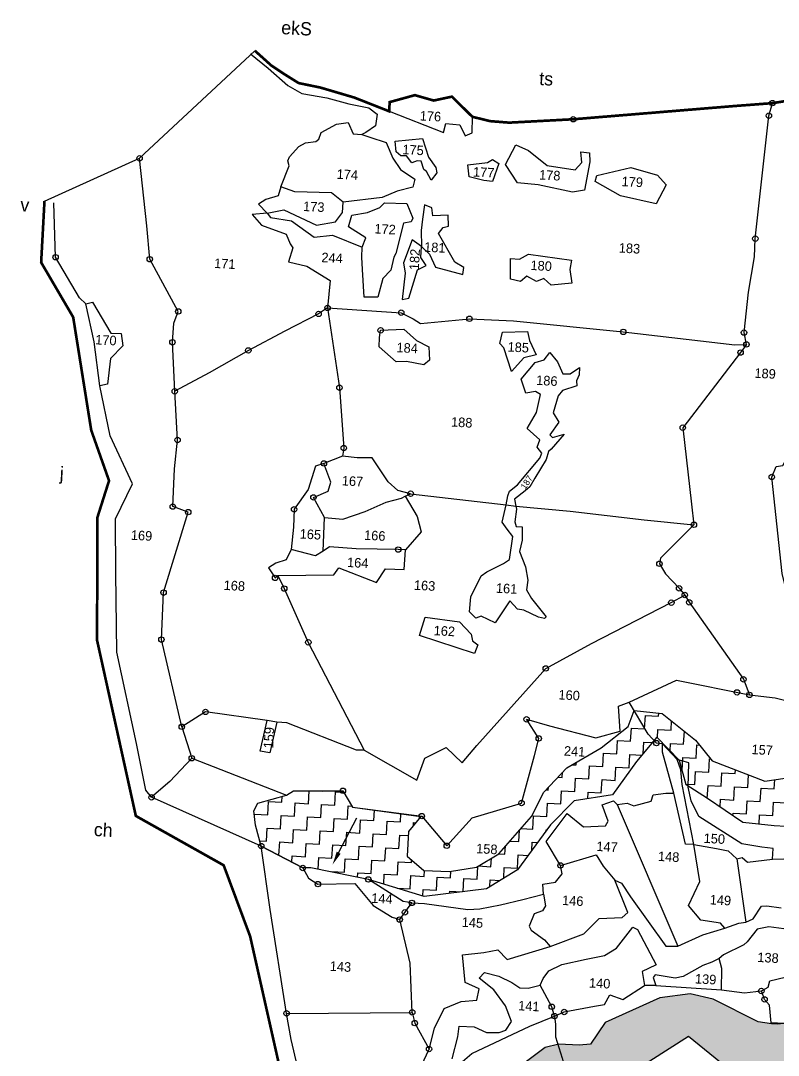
# Model space of a CAD drawing. Header units: metres. Extents: x 330624 to 335756, y 1792933 to 1798309.
# Drawn here: x 330663 to 332109, y 1796330 to 1798305 of the extents above; entities that cross this region are included whole.
import ezdxf
from ezdxf.enums import TextEntityAlignment as Align

# ---------------------------------------------------------------- set-up
doc = ezdxf.new("R2010")
doc.units = ezdxf.units.M
doc.header["$MEASUREMENT"] = 0
doc.linetypes.add('DASHDOT', pattern=[1, 0.5, -0.25, 0, -0.25])
for name, color, linetype in [('OFF', 1, 'Continuous'), ('POLY_HATCH', 12, 'Continuous'), ('POLY_PARCEL', 6, 'Continuous'), ('POLY_WATER', 4, 'Continuous'), ('SYM_ARROW', 1, 'Continuous'), ('SYM_STONE', 1, 'Continuous'), ('TEXT_MAPOUT', 7, 'Continuous'), ('TEXT_PARCEL', 7, 'Continuous'), ('V_BOUND_LINE', 7, 'Continuous'), ('V_BOUND_STREAM_LINE', 7, 'DASHDOT')]:
    doc.layers.add(name, color=color, linetype=linetype)
doc.styles.add('TEXT_MAP', font='', dxfattribs={"height": 0.2})
doc.styles.get('TEXT_MAP').set_extended_font_data('Kruti Dev 050')
pattern_1 = [(357.36192, (330378.485, 1792955.954), (26.36043, 24.03827), [25.22609, -25.22609]), (87.36192, (330403.685, 1792954.793), (-24.03827, 26.36043), [25.22609, -25.22609])]

# ---------------------------------------------------------------- blocks, each defined once
blk = doc.blocks.new('STONE')
blk.add_circle((0, 0), 0.0851)
blk = doc.blocks.new('EE')
at = {"layer": 'POLY_HATCH'}
h = blk.add_hatch(dxfattribs=at)
h.set_pattern_fill('ZIGZAG', color=256, scale=201.808694, angle=-2.6381, style=0)
h.set_pattern_definition(pattern_1)
h.paths.add_polyline_path([(331356.6, 1796676.4), (331328.2, 1796681.5), (331247.2, 1796697.9), (331231.7, 1796697.2), (331152.5, 1796738.3), (331141.3, 1796777.7), (331137.8, 1796805.2), (331145.1, 1796820), (331199.4, 1796835.5), (331213.1, 1796843.5), (331306.9, 1796844.6), (331325.5, 1796813.8), (331455.3, 1796796.9), (331431.9, 1796768), (331429.8, 1796721), (331461.6, 1796694), (331510.7, 1796692.7), (331562.1, 1796701.6), (331604, 1796727.1), (331665.9, 1796798.8), (331688.8, 1796844.9), (331732, 1796891.5), (331797.1, 1796930), (331848.1, 1796971.1), (331859.1, 1797001.5), (331912.6, 1796996.5), (331976.4, 1796946.3), (332008.6, 1796907.1), (332108.6, 1796869.4), (332202.8, 1796883.9), (332220.6, 1796920.9), (332212.5, 1796991.1), (332204.4, 1797020.7), (332191.9, 1797096.4), (332207.1, 1797158), (332225.8, 1797141.4), (332265.4, 1797111), (332364.7, 1797011), (332421.6, 1796972.5), (332457.8, 1796958.6), (332527.9, 1796962.9), (332676.9, 1797063.7), (332754.5, 1797147.9), (332806.9, 1797197.4), (332907.9, 1797312.3), (332969, 1797366.1), (332996.7, 1797430.8), (333050.8, 1797477.2), (333074.1, 1797546.1), (333107.5, 1797620.9), (333128.5, 1797567.6), (333108.1, 1797430.1), (333099, 1797370.2), (333031.8, 1797346.3), (332976.9, 1797267.5), (332961, 1797250.1), (332913.8, 1797207.1), (332792.7, 1797081.9), (332728.1, 1797054.8), (332667, 1796973.2), (332652.5, 1796919.7), (332591.6, 1796907.4), (332587.7, 1796889.5), (332559, 1796854.7), (332552.6, 1796846), (332537.1, 1796837.6), (332521.5, 1796826.3), (332470.7, 1796837.7), (332450.9, 1796865.7), (332446.1, 1796893), (332399.5, 1796928.3), (332329.6, 1796982.8), (332321.3, 1796931.9), (332309.5, 1796872.2), (332264.4, 1796811), (332242.1, 1796784.9), (332193.7, 1796781.1), (332127.4, 1796784.2), (332067.4, 1796790), (332000.1, 1796835.3), (331959.1, 1796861.2), (331946.1, 1796907), (331902.9, 1796951.2), (331864.6, 1796904.8), (331819.4, 1796840.6), (331746.4, 1796828.9), (331702.1, 1796782.7), (331639.9, 1796697), (331581, 1796660.6), (331462.6, 1796645)])
h = blk.add_hatch(dxfattribs=at)
h.set_pattern_fill('ZIGZAG', color=256, scale=201.808694, angle=-2.6381, style=0)
h.set_pattern_definition(pattern_1)
edge = h.paths.add_edge_path()
edge.add_line((332491.5, 1795205.7), (332477.3, 1795177.5))
edge.add_line((332477.3, 1795177.5), (332428.8, 1795141))
edge.add_line((332428.8, 1795141), (332380.6, 1795109.4))
edge.add_line((332380.6, 1795109.4), (332347.8, 1795068.2))
edge.add_line((332347.8, 1795068.2), (332344.9, 1794984.8))
edge.add_line((332344.9, 1794984.8), (332374.7, 1794938.2))
edge.add_line((332374.7, 1794938.2), (332417.1, 1794909.4))
edge.add_line((332417.1, 1794909.4), (332469.6, 1794890.7))
edge.add_line((332469.6, 1794890.7), (332430.5, 1794861.7))
edge.add_line((332430.5, 1794861.7), (332413.3, 1794821.6))
edge.add_line((332413.3, 1794821.6), (332407.8, 1794786.6))
edge.add_line((332407.8, 1794786.6), (332370.2, 1794767.4))
edge.add_line((332370.2, 1794767.4), (332354.3, 1794757.2))
edge.add_line((332354.3, 1794757.2), (332226.8, 1794841.2))
edge.add_line((332226.8, 1794841.2), (332152.6, 1794844))
edge.add_line((332152.6, 1794844), (332112.6, 1794754.9))
edge.add_line((332112.6, 1794754.9), (332126.7, 1794713.9))
edge.add_line((332126.7, 1794713.9), (332097.2, 1794705))
edge.add_line((332097.2, 1794705), (332072.1, 1794730.5))
edge.add_line((332072.1, 1794730.5), (332022.4, 1794806.4))
edge.add_line((332022.4, 1794806.4), (331948, 1794723.4))
edge.add_line((331948, 1794723.4), (331875.9, 1794848.4))
edge.add_line((331875.9, 1794848.4), (331953.9, 1794857))
edge.add_line((331953.9, 1794857), (332000.5, 1794854.2))
edge.add_line((332000.5, 1794854.2), (332021.8, 1794949.7))
edge.add_line((332021.8, 1794949.7), (332031.5, 1795008.1))
edge.add_line((332031.5, 1795008.1), (332051.2, 1795073.4))
edge.add_line((332051.2, 1795073.4), (331999, 1795136))
edge.add_line((331999, 1795136), (331981.1, 1795207))
edge.add_line((331981.1, 1795207), (331945.7, 1795287.3))
edge.add_line((331945.7, 1795287.3), (331885.5, 1795316.8))
edge.add_line((331885.5, 1795316.8), (331783.1, 1795279.2))
edge.add_line((331783.1, 1795279.2), (331762.4, 1795357.7))
edge.add_line((331762.4, 1795357.7), (331813.5, 1795368.7))
edge.add_line((331813.5, 1795368.7), (331891.8, 1795383.7))
edge.add_line((331891.8, 1795383.7), (331905.1, 1795394.6))
edge.add_line((331905.1, 1795394.6), (332005.1, 1795409.8))
edge.add_line((332005.1, 1795409.8), (332041.1, 1795450.1))
edge.add_line((332041.1, 1795450.1), (332043.4, 1795500.6))
edge.add_line((332043.4, 1795500.6), (332035.5, 1795524))
edge.add_line((332035.5, 1795524), (332044.8, 1795544))
edge.add_line((332044.8, 1795544), (331957.4, 1795584.9))
edge.add_line((331957.4, 1795584.9), (331949.6, 1795610.9))
edge.add_line((331949.6, 1795610.9), (332001.9, 1795632.2))
edge.add_line((332001.9, 1795632.2), (332004.4, 1795658.9))
edge.add_line((332004.4, 1795658.9), (331982.4, 1795711.2))
edge.add_line((331982.4, 1795711.2), (331871.1, 1795752.2))
edge.add_line((331871.1, 1795752.2), (331867.9, 1795796.1))
edge.add_line((331867.9, 1795796.1), (331860.2, 1795853.1))
edge.add_line((331860.2, 1795853.1), (331816.9, 1795942.2))
edge.add_line((331816.9, 1795942.2), (331642.2, 1795858.3))
edge.add_line((331642.2, 1795858.3), (331631.6, 1795935.6))
edge.add_line((331631.6, 1795935.6), (331599.4, 1796056.1))
edge.add_line((331599.4, 1796056.1), (331611.1, 1796059.4))
edge.add_line((331611.1, 1796059.4), (331732.2, 1796059.6))
edge.add_line((331732.2, 1796059.6), (331751.6, 1796200.6))
edge.add_line((331751.6, 1796200.6), (331709.3, 1796228.2))
edge.add_line((331709.3, 1796228.2), (331626.7, 1796216.6))
edge.add_line((331626.7, 1796216.6), (331613.4, 1796239.2))
edge.add_line((331613.4, 1796239.2), (331695.1, 1796259.2))
edge.add_line((331695.1, 1796259.2), (331746.2, 1796270.3))
edge.add_line((331746.2, 1796270.3), (331824.6, 1796296.5))
edge.add_line((331824.6, 1796296.5), (331894.4, 1796335.5))
edge.add_line((331894.4, 1796335.5), (331967.7, 1796383.3))
edge.add_line((331967.7, 1796383.3), (332049.3, 1796318.1))
edge.add_line((332049.3, 1796318.1), (332111.1, 1796323.6))
edge.add_line((332111.1, 1796323.6), (332151.6, 1796332))
edge.add_line((332151.6, 1796332), (332235.6, 1796332.6))
edge.add_line((332235.6, 1796332.6), (332293.1, 1796369.6))
edge.add_line((332293.1, 1796369.6), (332395.6, 1796381.6))
edge.add_line((332395.6, 1796381.6), (332538, 1796391.8))
edge.add_line((332538, 1796391.8), (332633.8, 1796397))
edge.add_line((332633.8, 1796397), (332669.9, 1796403))
edge.add_line((332669.9, 1796403), (332690, 1796413.7))
edge.add_line((332690, 1796413.7), (332746.8, 1796463.6))
edge.add_line((332746.8, 1796463.6), (332761.8, 1796482.8))
edge.add_line((332761.8, 1796482.8), (332790.5, 1796507.7))
edge.add_line((332790.5, 1796507.7), (332940.8, 1796623.3))
edge.add_line((332940.8, 1796623.3), (332974.1, 1796688.1))
edge.add_line((332974.1, 1796688.1), (333044.8, 1796748.8))
edge.add_line((333044.8, 1796748.8), (333075, 1796801.6))
edge.add_line((333075, 1796801.6), (333147.9, 1796799.5))
edge.add_line((333147.9, 1796799.5), (333161.8, 1796809.1))
edge.add_line((333161.8, 1796809.1), (333176.8, 1796814.2))
edge.add_line((333176.8, 1796814.2), (333238.5, 1796860))
edge.add_line((333238.5, 1796860), (333274.9, 1796977.8))
edge.add_line((333274.9, 1796977.8), (333296.2, 1797035.7))
edge.add_line((333296.2, 1797035.7), (333330.3, 1796983.6))
edge.add_line((333330.3, 1796983.6), (333368.3, 1796945.3))
edge.add_line((333368.3, 1796945.3), (333424.2, 1796935.7))
edge.add_line((333424.2, 1796935.7), (333477.8, 1796923.7))
edge.add_line((333477.8, 1796923.7), (333479.3, 1797010.7))
edge.add_line((333479.3, 1797010.7), (333484.4, 1797093.7))
edge.add_line((333484.4, 1797093.7), (333528.6, 1797051.3))
edge.add_line((333528.6, 1797051.3), (333565.6, 1797006.7))
edge.add_line((333565.6, 1797006.7), (333586.6, 1796919.3))
edge.add_line((333586.6, 1796919.3), (333645.4, 1796915.3))
edge.add_line((333645.4, 1796915.3), (333661.8, 1796911.4))
edge.add_line((333661.8, 1796911.4), (333659.4, 1796997.3))
edge.add_line((333659.4, 1796997.3), (333657.9, 1797089.5))
edge.add_line((333657.9, 1797089.5), (333637.5, 1797146.7))
edge.add_line((333637.5, 1797146.7), (333706.8, 1797275.4))
edge.add_line((333706.8, 1797275.4), (333764.9, 1797306.3))
edge.add_line((333764.9, 1797306.3), (333875.7, 1797178.9))
edge.add_line((333875.7, 1797178.9), (333926.6, 1797164.1))
edge.add_line((333926.6, 1797164.1), (333985.2, 1797155.7))
edge.add_line((333985.2, 1797155.7), (333977.3, 1797109.9))
edge.add_line((333977.3, 1797109.9), (334054.7, 1797107.6))
edge.add_line((334054.7, 1797107.6), (334108.9, 1797059))
edge.add_line((334108.9, 1797059), (334183.6, 1797073.5))
edge.add_line((334183.6, 1797073.5), (334188.9, 1797090.6))
edge.add_line((334188.9, 1797090.6), (334198.1, 1797124.1))
edge.add_line((334198.1, 1797124.1), (334175.5, 1797175))
edge.add_line((334175.5, 1797175), (334242.5, 1797180.7))
edge.add_line((334242.5, 1797180.7), (334321.8, 1797163.9))
edge.add_line((334321.8, 1797163.9), (334466.1, 1797150.2))
edge.add_line((334466.1, 1797150.2), (334465.9, 1797058))
edge.add_line((334465.9, 1797058), (334487.8, 1797048.9))
edge.add_line((334487.8, 1797048.9), (334525.5, 1796988.4))
edge.add_line((334525.5, 1796988.4), (334528.9, 1797075.9))
edge.add_line((334528.9, 1797075.9), (334575.3, 1797108.3))
edge.add_line((334575.3, 1797108.3), (334584, 1797181.9))
edge.add_line((334584, 1797181.9), (334683.7, 1797217.6))
edge.add_line((334683.7, 1797217.6), (334700.2, 1797214.9))
edge.add_line((334700.2, 1797214.9), (334756.8, 1797191.2))
edge.add_line((334756.8, 1797191.2), (334804, 1797170.5))
edge.add_line((334804, 1797170.5), (334817, 1797146.8))
edge.add_line((334817, 1797146.8), (334969.8, 1797102.6))
edge.add_line((334969.8, 1797102.6), (334979.2, 1797112.4))
edge.add_line((334979.2, 1797112.4), (335068.2, 1797125))
edge.add_line((335068.2, 1797125), (335181.6, 1797143.5))
edge.add_line((335181.6, 1797143.5), (335308.2, 1797138.3))
edge.add_line((335308.2, 1797138.3), (335343.7, 1797184))
edge.add_line((335343.7, 1797184), (335376.9, 1797209.4))
edge.add_line((335376.9, 1797209.4), (335593.2, 1797171.6))
edge.add_line((335593.2, 1797171.6), (335565.9, 1797199.6))
edge.add_line((335565.9, 1797199.6), (335510.9, 1797223.8))
edge.add_line((335510.9, 1797223.8), (335465, 1797236.7))
edge.add_line((335465, 1797236.7), (335424.9, 1797243.2))
edge.add_line((335424.9, 1797243.2), (335358.4, 1797236.7))
edge.add_line((335358.4, 1797236.7), (335315.4, 1797220.9))
edge.add_line((335315.4, 1797220.9), (335274.1, 1797185.1))
edge.add_line((335274.1, 1797185.1), (335241.2, 1797189.5))
edge.add_line((335241.2, 1797189.5), (335200.2, 1797208.4))
edge.add_line((335200.2, 1797208.4), (335198, 1797183.4))
edge.add_line((335198, 1797183.4), (335159.8, 1797206.6))
edge.add_line((335159.8, 1797206.6), (335096.7, 1797194.3))
edge.add_line((335096.7, 1797194.3), (335062.9, 1797176.3))
edge.add_line((335062.9, 1797176.3), (335061, 1797212.9))
edge.add_line((335061, 1797212.9), (335010.7, 1797225))
edge.add_line((335010.7, 1797225), (334946.8, 1797234.2))
edge.add_line((334946.8, 1797234.2), (334859.5, 1797217.7))
edge.add_line((334859.5, 1797217.7), (334805, 1797237.2))
edge.add_line((334805, 1797237.2), (334777.6, 1797262.5))
edge.add_line((334777.6, 1797262.5), (334785.8, 1797285.3))
edge.add_line((334785.8, 1797285.3), (334788.3, 1797319.1))
edge.add_line((334788.3, 1797319.1), (334778.9, 1797329.3))
edge.add_line((334778.9, 1797329.3), (334737.5, 1797340.2))
edge.add_line((334737.5, 1797340.2), (334660.9, 1797345.5))
edge.add_line((334660.9, 1797345.5), (334614.3, 1797320.9))
edge.add_line((334614.3, 1797320.9), (334574.7, 1797296.3))
edge.add_line((334574.7, 1797296.3), (334535.9, 1797269.7))
edge.add_line((334535.9, 1797269.7), (334514.1, 1797235.3))
edge.add_line((334514.1, 1797235.3), (334482, 1797220.6))
edge.add_line((334482, 1797220.6), (334451.8, 1797227))
edge.add_line((334451.8, 1797227), (334413.8, 1797237.9))
edge.add_line((334413.8, 1797237.9), (334377.5, 1797242.6))
edge.add_line((334377.5, 1797242.6), (334361.9, 1797266.7))
edge.add_line((334361.9, 1797266.7), (334348.1, 1797274.5))
edge.add_line((334348.1, 1797274.5), (334336.1, 1797300.3))
edge.add_line((334336.1, 1797300.3), (334308.1, 1797308.7))
edge.add_line((334308.1, 1797308.7), (334289, 1797308.3))
edge.add_line((334289, 1797308.3), (334250.6, 1797307.4))
edge.add_line((334250.6, 1797307.4), (334216.8, 1797330.3))
edge.add_line((334216.8, 1797330.3), (334183.3, 1797339))
edge.add_line((334183.3, 1797339), (334156.4, 1797355.4))
edge.add_line((334156.4, 1797355.4), (334108, 1797352.3))
edge.add_line((334108, 1797352.3), (334099.1, 1797332.2))
edge.add_line((334099.1, 1797332.2), (334073.7, 1797333.3))
edge.add_line((334073.7, 1797333.3), (334057.8, 1797336.7))
edge.add_line((334057.8, 1797336.7), (334043.4, 1797333.8))
edge.add_line((334043.4, 1797333.8), (334030, 1797314.8))
edge.add_line((334030, 1797314.8), (334017.5, 1797314.5))
edge.add_line((334017.5, 1797314.5), (334007.9, 1797320.3))
edge.add_line((334007.9, 1797320.3), (333989.1, 1797319.4))
edge.add_line((333989.1, 1797319.4), (333971.4, 1797302.3))
edge.add_line((333971.4, 1797302.3), (333951.3, 1797290.1))
edge.add_line((333951.3, 1797290.1), (333946.3, 1797278.9))
edge.add_line((333946.3, 1797278.9), (333936.3, 1797251))
edge.add_line((333936.3, 1797251), (333920.8, 1797249.2))
edge.add_line((333920.8, 1797249.2), (333889.4, 1797250.6))
edge.add_line((333889.4, 1797250.6), (333864.1, 1797249.3))
edge.add_line((333864.1, 1797249.3), (333857.2, 1797270.7))
edge.add_line((333857.2, 1797270.7), (333852.5, 1797294.1))
edge.add_line((333852.5, 1797294.1), (333844, 1797303.8))
edge.add_line((333844, 1797303.8), (333844.8, 1797320.9))
edge.add_line((333844.8, 1797320.9), (333826.9, 1797327.8))
edge.add_line((333826.9, 1797327.8), (333798.6, 1797362.2))
edge.add_line((333798.6, 1797362.2), (333784.3, 1797362.9))
edge.add_line((333784.3, 1797362.9), (333747.7, 1797359.9))
edge.add_line((333747.7, 1797359.9), (333726.4, 1797356.2))
edge.add_line((333726.4, 1797356.2), (333703.6, 1797344))
edge.add_line((333703.6, 1797344), (333691.8, 1797351))
edge.add_line((333691.8, 1797351), (333689.2, 1797359.5))
edge.add_line((333689.2, 1797359.5), (333647.8, 1797347.4))
edge.add_line((333647.8, 1797347.4), (333632.4, 1797326.6))
edge.add_line((333632.4, 1797326.6), (333608.9, 1797306.5))
edge.add_line((333608.9, 1797306.5), (333591.1, 1797269.1))
edge.add_line((333591.1, 1797269.1), (333575, 1797215))
edge.add_line((333575, 1797215), (333584.4, 1797073.5))
edge.add_line((333584.4, 1797073.5), (333554, 1797143.2))
edge.add_line((333554, 1797143.2), (333546.5, 1797175.3))
edge.add_line((333546.5, 1797175.3), (333489.9, 1797207.8))
edge.add_line((333489.9, 1797207.8), (333452, 1797200.2))
edge.add_line((333452, 1797200.2), (333427.2, 1797157.1))
edge.add_line((333427.2, 1797157.1), (333408.2, 1797124.5))
edge.add_line((333408.2, 1797124.5), (333398.8, 1797095.4))
edge.add_line((333398.8, 1797095.4), (333363.3, 1797081))
edge.add_line((333363.3, 1797081), (333325.6, 1797080))
edge.add_line((333325.6, 1797080), (333287.2, 1797089.8))
edge.add_line((333287.2, 1797089.8), (333244.4, 1797094.5))
edge.add_line((333244.4, 1797094.5), (333207, 1797097.5))
edge.add_line((333207, 1797097.5), (333177.1, 1797089.5))
edge.add_line((333177.1, 1797089.5), (333161.3, 1797067.5))
edge.add_line((333161.3, 1797067.5), (333157.6, 1797016.7))
edge.add_line((333157.6, 1797016.7), (333180.1, 1796951.3))
edge.add_line((333180.1, 1796951.3), (333121.3, 1796936.1))
edge.add_line((333121.3, 1796936.1), (333067.2, 1796898.4))
edge.add_line((333067.2, 1796898.4), (333028.6, 1796874.7))
edge.add_line((333028.6, 1796874.7), (333007, 1796843.5))
edge.add_line((333007, 1796843.5), (332965.7, 1796791.8))
edge.add_line((332965.7, 1796791.8), (332934, 1796804))
edge.add_line((332934, 1796804), (332892, 1796823.4))
edge.add_line((332892, 1796823.4), (332826.6, 1796783.1))
edge.add_line((332826.6, 1796783.1), (332741.3, 1796737.4))
edge.add_line((332741.3, 1796737.4), (332734.1, 1796697.5))
edge.add_line((332734.1, 1796697.5), (332729.6, 1796658.9))
edge.add_line((332729.6, 1796658.9), (332707.6, 1796646.5))
edge.add_line((332707.6, 1796646.5), (332672.8, 1796621.3))
edge.add_line((332672.8, 1796621.3), (332667, 1796582.7))
edge.add_line((332667, 1796582.7), (332659.6, 1796541.9))
edge.add_line((332659.6, 1796541.9), (332626.1, 1796514))
edge.add_line((332626.1, 1796514), (332597.4, 1796473.7))
edge.add_line((332597.4, 1796473.7), (332546.5, 1796474.8))
edge.add_line((332546.5, 1796474.8), (332504.1, 1796487.4))
edge.add_line((332504.1, 1796487.4), (332440.6, 1796478.3))
edge.add_line((332440.6, 1796478.3), (332369.7, 1796482.9))
edge.add_line((332369.7, 1796482.9), (332301.8, 1796442.7))
edge.add_line((332301.8, 1796442.7), (332271.1, 1796446.6))
edge.add_line((332271.1, 1796446.6), (332251.9, 1796440.5))
edge.add_line((332251.9, 1796440.5), (332184.6, 1796417.8))
edge.add_line((332184.6, 1796417.8), (332168.3, 1796410.6))
edge.add_line((332168.3, 1796410.6), (332148.5, 1796408.7))
edge.add_line((332148.5, 1796408.7), (332135.8, 1796407.6))
edge.add_line((332135.8, 1796407.6), (332125.1, 1796408.1))
edge.add_line((332125.1, 1796408.1), (332099.4, 1796411.3))
edge.add_line((332099.4, 1796411.3), (332014.1, 1796454))
edge.add_line((332014.1, 1796454), (331970.3, 1796464))
edge.add_line((331970.3, 1796464), (331912.6, 1796455.7))
edge.add_line((331912.6, 1796455.7), (331809, 1796408.1))
edge.add_line((331809, 1796408.1), (331781.2, 1796366.6))
edge.add_line((331781.2, 1796366.6), (331759.6, 1796364.6))
edge.add_line((331759.6, 1796364.6), (331721.4, 1796366.3))
edge.add_line((331721.4, 1796366.3), (331695.1, 1796359.6))
edge.add_line((331695.1, 1796359.6), (331620.5, 1796302.6))
edge.add_line((331620.5, 1796302.6), (331541.7, 1796238.3))
edge.add_line((331541.7, 1796238.3), (331549.6, 1796182.7))
edge.add_line((331549.6, 1796182.7), (331563.1, 1796161.6))
edge.add_line((331563.1, 1796161.6), (331613.1, 1796156.3))
edge.add_line((331613.1, 1796156.3), (331671, 1796158.1))
edge.add_line((331671, 1796158.1), (331711, 1796150.3))
edge.add_line((331711, 1796150.3), (331716.3, 1796143.3))
edge.add_line((331716.3, 1796143.3), (331716.1, 1796138.4))
edge.add_line((331716.1, 1796138.4), (331711.1, 1796127.1))
edge.add_line((331711.1, 1796127.1), (331702, 1796124.6))
edge.add_line((331702, 1796124.6), (331610.5, 1796106.9))
edge.add_line((331610.5, 1796106.9), (331583.8, 1796111.1))
edge.add_line((331583.8, 1796111.1), (331559.6, 1796084.3))
edge.add_line((331559.6, 1796084.3), (331499.9, 1796020.7))
edge.add_line((331499.9, 1796020.7), (331513.8, 1795987.2))
edge.add_line((331513.8, 1795987.2), (331575.9, 1795845.1))
edge.add_line((331575.9, 1795845.1), (331600.4, 1795792.2))
edge.add_line((331600.4, 1795792.2), (331644.6, 1795785.5))
edge.add_line((331644.6, 1795785.5), (331700.4, 1795784.9))
edge.add_line((331700.4, 1795784.9), (331749.5, 1795791.1))
edge.add_line((331749.5, 1795791.1), (331771.9, 1795813.5))
edge.add_line((331771.9, 1795813.5), (331774.5, 1795770.6))
edge.add_line((331774.5, 1795770.6), (331811.8, 1795715.6))
edge.add_line((331811.8, 1795715.6), (331831.3, 1795687))
edge.add_line((331831.3, 1795687), (331838, 1795628.2))
edge.add_line((331838, 1795628.2), (331835.2, 1795567.6))
edge.add_line((331835.2, 1795567.6), (331881.5, 1795541.1))
edge.add_line((331881.5, 1795541.1), (331971.6, 1795477.8))
edge.add_line((331971.6, 1795477.8), (331958.1, 1795465.5))
edge.add_line((331958.1, 1795465.5), (331923, 1795464.5))
edge.add_line((331923, 1795464.5), (331824.9, 1795479.4))
edge.add_line((331824.9, 1795479.4), (331815.2, 1795464.3))
edge.add_line((331815.2, 1795464.3), (331746.6, 1795441.5))
edge.add_line((331746.6, 1795441.5), (331724.9, 1795393.2))
edge.add_line((331724.9, 1795393.2), (331723.3, 1795358.3))
edge.add_line((331723.3, 1795358.3), (331708.5, 1795290.9))
edge.add_line((331708.5, 1795290.9), (331749.3, 1795217.7))
edge.add_line((331749.3, 1795217.7), (331804.3, 1795172.3))
edge.add_line((331804.3, 1795172.3), (331781.9, 1795135.8))
edge.add_line((331781.9, 1795135.8), (331770.5, 1795114.2))
edge.add_line((331770.5, 1795114.2), (331864.3, 1795046.1))
edge.add_line((331864.3, 1795046.1), (331887.7, 1795010.3))
edge.add_line((331887.7, 1795010.3), (331902.4, 1794976.1))
edge.add_line((331902.4, 1794976.1), (331888.6, 1794941.2))
edge.add_line((331888.6, 1794941.2), (331829.1, 1794920.2))
edge.add_line((331829.1, 1794920.2), (331807.7, 1794851.9))
edge.add_line((331807.7, 1794851.9), (331799.6, 1794758.9))
edge.add_line((331799.6, 1794758.9), (331911.4, 1794656.9))
edge.add_line((331911.4, 1794656.9), (331946.5, 1794662.3))
edge.add_line((331946.5, 1794662.3), (331971.5, 1794665.1))
edge.add_line((331971.5, 1794665.1), (332047.7, 1794645.8))
edge.add_line((332047.7, 1794645.8), (332075.8, 1794626.9))
edge.add_line((332075.8, 1794626.9), (332124.1, 1794668.5))
edge.add_line((332124.1, 1794668.5), (332182, 1794657.2))
edge.add_line((332182, 1794657.2), (332179.9, 1794702.9))
edge.add_line((332179.9, 1794702.9), (332211.3, 1794753.3))
edge.add_line((332211.3, 1794753.3), (332302.4, 1794701.4))
edge.add_line((332302.4, 1794701.4), (332359.6, 1794708.1))
edge.add_line((332359.6, 1794708.1), (332380.5, 1794698.8))
edge.add_line((332380.5, 1794698.8), (332441.3, 1794721.9))
edge.add_line((332441.3, 1794721.9), (332513.4, 1794776.2))
edge.add_line((332513.4, 1794776.2), (332568.2, 1794862.8))
edge.add_line((332568.2, 1794862.8), (332563.6, 1794890.8))
edge.add_line((332563.6, 1794890.8), (332538.9, 1794901.9))
edge.add_line((332538.9, 1794901.9), (332493.7, 1794946.5))
edge.add_line((332493.7, 1794946.5), (332443.9, 1794988.5))
edge.add_line((332443.9, 1794988.5), (332421.3, 1795019.8))
edge.add_line((332421.3, 1795019.8), (332421, 1795055.6))
edge.add_line((332421, 1795055.6), (332432.8, 1795095.8))
edge.add_line((332432.8, 1795095.8), (332462, 1795082.5))
edge.add_line((332462, 1795082.5), (332484.9, 1795059.6))
edge.add_line((332484.9, 1795059.6), (332508.3, 1795050.6))
edge.add_line((332508.3, 1795050.6), (332581.2, 1795056.2))
edge.add_line((332581.2, 1795056.2), (332589.9, 1795114.4))
edge.add_line((332589.9, 1795114.4), (332614.9, 1795139.1))
edge.add_line((332614.9, 1795139.1), (332589.3, 1795231.7))
edge.add_line((332589.3, 1795231.7), (332606.1, 1795249.3))
edge.add_line((332606.1, 1795249.3), (332580, 1795266.4))
edge.add_line((332580, 1795266.4), (332576.7, 1795301.4))
edge.add_line((332576.7, 1795301.4), (332565.7, 1795321.8))
edge.add_line((332565.7, 1795321.8), (332534.6, 1795339.1))
edge.add_line((332534.6, 1795339.1), (332501.3, 1795415.2))
edge.add_line((332501.3, 1795415.2), (332452.2, 1795476.5))
edge.add_line((332452.2, 1795476.5), (332446, 1795535.4))
edge.add_line((332446, 1795535.4), (332445.7, 1795595.1))
edge.add_line((332445.7, 1795595.1), (332411.1, 1795490.3))
edge.add_line((332411.1, 1795490.3), (332431.5, 1795437.7))
edge.add_line((332431.5, 1795437.7), (332476.4, 1795375))
edge.add_line((332476.4, 1795375), (332485.8, 1795254.6))
edge.add_line((332485.8, 1795254.6), (332473.1, 1795237.3))
edge.add_line((332473.1, 1795237.3), (332491.5, 1795205.7))
edge.add_line((332491.5, 1795205.7), (332490.8, 1795189.8))
at = {"layer": 'OFF'}
for points in [[(330730.8, 1797961.1), (330911, 1798043.9), (331128.5, 1798250.2)], [(331963.8, 1796903), (331941.6, 1796908.8)], [(331904.8, 1796478.9), (331883.2, 1796479.1)]]:
    blk.add_lwpolyline(points, dxfattribs=at)
at = {"layer": 'POLY_HATCH'}
for points in [[(332193.7, 1796781.1), (332127.4, 1796784.2), (332067.4, 1796790), (332000.1, 1796835.3), (331959.1, 1796861.2), (331946.1, 1796907), (331902.9, 1796951.2), (331864.6, 1796904.8), (331819.4, 1796840.6), (331746.4, 1796828.9), (331702.1, 1796782.7), (331639.9, 1796697), (331581, 1796660.6), (331462.6, 1796645), (331356.6, 1796676.4), (331328.2, 1796681.5), (331247.2, 1796697.9), (331231.7, 1796697.2), (331152.5, 1796738.3), (331141.3, 1796777.7), (331137.8, 1796805.2), (331145.1, 1796820), (331199.4, 1796835.5), (331213.1, 1796843.5), (331306.9, 1796844.6), (331325.5, 1796813.8), (331455.3, 1796796.9), (331431.9, 1796768), (331429.8, 1796721), (331461.6, 1796694), (331510.7, 1796692.7), (331562.1, 1796701.6), (331604, 1796727.1), (331665.9, 1796798.8), (331688.8, 1796844.9), (331732, 1796891.5), (331797.1, 1796930), (331848.1, 1796971.1), (331859.1, 1797001.5), (331912.6, 1796996.5), (331976.4, 1796946.3), (332008.6, 1796907.1), (332108.6, 1796869.4), (332202.8, 1796883.9)], [(331894.4, 1796335.5), (331967.7, 1796383.3), (332049.3, 1796318.1)], [(332148.5, 1796408.7), (332135.8, 1796407.6), (332125.1, 1796408.1), (332099.4, 1796411.3), (332014.1, 1796454), (331970.3, 1796464), (331912.6, 1796455.7), (331809, 1796408.1), (331781.2, 1796366.6), (331759.6, 1796364.6), (331721.4, 1796366.3), (331695.1, 1796359.6), (331620.5, 1796302.6)]]:
    blk.add_lwpolyline(points, dxfattribs=at)
at = {"layer": 'POLY_PARCEL'}
for points in [[(331120.5, 1798244.3), (331154.1, 1798217.5), (331191.4, 1798184.5), (331218.3, 1798169.5), (331266.2, 1798161.7), (331308.2, 1798150.3), (331346.1, 1798143), (331361.9, 1798131.6), (331359, 1798109.2), (331340.8, 1798096.3), (331333.1, 1798092.2)], [(332067.3, 1797699.1), (332062.5, 1797721.6), (332070.6, 1797798.4), (332081.6, 1797865.7), (332082.6, 1797900.3), (332106.5, 1798134.3), (332113.2, 1798158.2)], [(331384.7, 1798137), (331488.4, 1798097.5), (331492.8, 1798114.6), (331519.3, 1798112.2), (331529.4, 1798091.5), (331542.5, 1798097.2), (331542.9, 1798127.8)], [(331179.8, 1797992), (331195.4, 1798031.6), (331192.8, 1798041.2), (331196, 1798048.8), (331213.5, 1798068.9), (331226, 1798075.6), (331245.8, 1798078.8), (331251.6, 1798082.9), (331255.8, 1798095.7), (331284.6, 1798111.5), (331306.8, 1798115), (331316.5, 1798093.9), (331333.1, 1798092.2), (331348.4, 1798087.7), (331379.5, 1798077.9), (331392.3, 1798047.9), (331407.1, 1798026.8), (331434.6, 1798008.2), (331430.7, 1797993.2), (331400.9, 1797985.1), (331372.5, 1797972.8), (331298.7, 1797963.3)], [(331396.4, 1798080.4), (331448.5, 1798085.6), (331460.4, 1798050.3), (331474.5, 1798030.9), (331476.1, 1798020.8), (331465.7, 1798006.7), (331456.7, 1798023.4), (331451.3, 1798026.8), (331446.2, 1798042.7), (331438.5, 1798043.4), (331428.6, 1798039.3), (331418.4, 1798052.3), (331407.7, 1798052.4), (331398.6, 1798060.1), (331396.4, 1798080.4)], [(331626, 1798074.9), (331650.3, 1798064.5), (331686, 1798036.2), (331739.1, 1798028.4), (331751.4, 1798042.4), (331749.4, 1798062.9), (331766.4, 1798061.1), (331766.6, 1798044.1), (331757.3, 1797990.2), (331734.7, 1797986.3), (331669.2, 1797999.6), (331630, 1798002.8), (331606.8, 1798037.9), (331626, 1798074.9)], [(330981.2, 1797601.5), (330976.1, 1797694.8), (330978.3, 1797731.2), (330986.8, 1797753.4), (330931.8, 1797852.2), (330925.8, 1797915.5), (330911, 1798043.9)], [(331535.1, 1798036.2), (331572.5, 1798040.9), (331581.7, 1798047.1), (331593.7, 1798039.6), (331582, 1798004.9), (331565.8, 1798006.6), (331537.9, 1798013.9), (331535.1, 1798036.2)], [(331780.5, 1798017.8), (331844.6, 1798033.5), (331895.7, 1798019.5), (331912.1, 1798001.1), (331893.7, 1797965.2), (331825.7, 1797980), (331777, 1798006.8), (331780.5, 1798017.8)], [(331179.8, 1797992), (331175.1, 1797974.5), (331151.3, 1797967.4), (331137.8, 1797958.3), (331154.4, 1797941.5)], [(331298.7, 1797963.3), (331276.3, 1797981.1), (331206.6, 1797982.5), (331179.8, 1797992)], [(331154.4, 1797941.5), (331185.9, 1797948.4), (331248.1, 1797919.2), (331284.2, 1797925.9), (331297.3, 1797944), (331298.7, 1797963.3)], [(331154.4, 1797941.5), (331125.5, 1797939), (331143.9, 1797918.4), (331190.7, 1797902.2), (331198.3, 1797883.5), (331203.6, 1797876.2), (331195.3, 1797849.4), (331230.7, 1797841.2), (331275.1, 1797814.7), (331270.4, 1797762.3)], [(331154.4, 1797941.5), (331160.9, 1797933.6), (331200.4, 1797927.2), (331243.7, 1797896.9), (331278.6, 1797900.7), (331335.3, 1797878.1)], [(331617.8, 1797858.9), (331634.6, 1797857.6), (331651.5, 1797867.3), (331733.5, 1797856.5), (331730.2, 1797838.8), (331734.5, 1797812.8), (331695.5, 1797808.6), (331681.2, 1797821.7), (331667, 1797815.9), (331649.1, 1797825.7), (331636.6, 1797815.3), (331617.9, 1797819.6), (331617.8, 1797858.9)], [(332138.4, 1797264.5), (332117.4, 1797447.4), (332125.9, 1797467.6), (332138, 1797469.3), (332158.2, 1797506.4), (332251.2, 1797649.7), (332349.8, 1797797.9), (332359.2, 1797813.8)], [(330810.7, 1797766.2), (330823.8, 1797770), (330858.8, 1797710.8), (330878.7, 1797710.9), (330881.6, 1797686.9), (330858.6, 1797663.2), (330853.4, 1797613.8), (330838.5, 1797611)], [(331270.4, 1797762.3), (331253.6, 1797750.7), (331189.4, 1797717.4), (331120.6, 1797680.4), (331046.6, 1797637.3), (330981.2, 1797601.5)], [(331270.4, 1797762.3), (331294.3, 1797610.8), (331303.5, 1797496.2), (331301.2, 1797481)], [(331270.4, 1797762.3), (331410.6, 1797754.3), (331433.6, 1797742.8), (331447.6, 1797734.3), (331540.4, 1797743.7), (331624.4, 1797740.5), (331833, 1797721.1), (332045, 1797698.2), (332067.3, 1797699.1)], [(331371.7, 1797720.5), (331415.6, 1797722.9), (331440.2, 1797701.7), (331463.4, 1797690.1), (331464.8, 1797664.4), (331454.3, 1797655.5), (331421.5, 1797661.4), (331401.5, 1797661.1), (331369, 1797688.8), (331369.8, 1797706.9), (331371.7, 1797720.5)], [(331603.6, 1797718.8), (331651.1, 1797720.3), (331654.6, 1797703.3), (331667.7, 1797676), (331644.4, 1797670.2), (331621.4, 1797644.4), (331605.9, 1797688.8), (331598.8, 1797697.2), (331603.6, 1797718.8)], [(332067.3, 1797699.1), (332056.3, 1797683.6), (331947.4, 1797539.9), (331965.5, 1797394.6), (331970.2, 1797355.5)], [(331613.1, 1797390.6), (331615.8, 1797407.7), (331618.9, 1797416.6), (331634.1, 1797428.6), (331676.3, 1797480.1), (331680, 1797489.1), (331671.2, 1797501), (331676.1, 1797514.5), (331651.8, 1797536.1), (331669, 1797566.3), (331676.4, 1797600.8), (331667.1, 1797606.8), (331648.9, 1797603.4), (331639.4, 1797629.8), (331666.2, 1797661.5), (331682.9, 1797666.8), (331693.4, 1797680.7), (331708.3, 1797663), (331718.4, 1797640.5), (331732.5, 1797640.9), (331750.4, 1797653.1), (331749.5, 1797638.8), (331744.9, 1797627.3), (331745.3, 1797618), (331718.5, 1797608.9), (331710.1, 1797598.6), (331700.8, 1797566.2), (331712, 1797548.7), (331694.6, 1797524.5), (331700, 1797519.3), (331721.9, 1797526), (331697.4, 1797497.4), (331692.6, 1797492.7), (331688.2, 1797477.2), (331667.2, 1797442), (331657.9, 1797425.5), (331649, 1797417.5), (331628.5, 1797401.4), (331631.3, 1797388.5)], [(330999.6, 1796963.8), (330959.6, 1797129.4), (330962.9, 1797218.8), (331008.6, 1797372), (330979.2, 1797382.3), (330981.7, 1797453.9), (330987.4, 1797508.9), (330981.2, 1797601.5)], [(331301.2, 1797481), (331265.8, 1797466.5)], [(331431.2, 1797410.4), (331406.6, 1797416.2), (331388, 1797432.5), (331357.6, 1797478), (331328.9, 1797477.8), (331301.2, 1797481)], [(331265.8, 1797466.5), (331250.2, 1797461.5), (331236.1, 1797417), (331209.9, 1797379), (331209.1, 1797345.2), (331204.7, 1797302.6)], [(331267.9, 1797363.8), (331246.5, 1797401.9), (331274.1, 1797413.8), (331279.6, 1797431.3), (331265.8, 1797466.5)], [(331421, 1797405.5), (331431.2, 1797410.4)], [(331431.2, 1797410.4), (331613.1, 1797390.6)], [(331267.9, 1797363.8), (331302.6, 1797360.7), (331345.2, 1797375.7), (331384.7, 1797394), (331413.7, 1797402), (331421, 1797405.5)], [(331421, 1797405.5), (331443.9, 1797367.3), (331451.8, 1797338.3), (331422.3, 1797303.3)], [(331631.3, 1797388.5), (331632.5, 1797382.7), (331629.5, 1797358.6), (331632.3, 1797349.8), (331643.9, 1797349.3), (331644.1, 1797324), (331639.1, 1797301.9), (331650.4, 1797273.3), (331655.3, 1797247.6), (331652.6, 1797229.4), (331662.8, 1797213.1), (331690.7, 1797178.3), (331687.4, 1797175.3), (331676, 1797177.6), (331648.2, 1797190.9), (331636.3, 1797192.2), (331621.6, 1797208.3), (331594.1, 1797166), (331567, 1797178.9), (331557.2, 1797174.9), (331544.6, 1797186.9), (331547, 1797215.5), (331566.4, 1797255.2), (331576.9, 1797263), (331608.7, 1797278.8), (331620.2, 1797286.5), (331626, 1797330.6), (331614.9, 1797344.1), (331605.5, 1797357.5), (331613.1, 1797390.6)], [(331613.1, 1797390.6), (331631.3, 1797388.5)], [(331631.3, 1797388.5), (331734.5, 1797379.5), (331875.4, 1797363.9), (331970.2, 1797355.5)], [(331265.8, 1797299.7), (331267.9, 1797363.8)], [(331970.2, 1797355.5), (331906.8, 1797291.7), (331905.2, 1797280.8), (331917.1, 1797261.8), (331943, 1797234.5), (331953.9, 1797221.8)], [(331204.7, 1797302.6), (331195.7, 1797282.9), (331176.1, 1797276.5), (331161.9, 1797267.5), (331174.8, 1797248.3), (331179.8, 1797252.9)], [(331179.8, 1797252.9), (331286.1, 1797254.7), (331296.1, 1797268.2), (331367.6, 1797240.9), (331384.3, 1797267.2), (331419.9, 1797266.3), (331422.3, 1797303.3)], [(331265.8, 1797299.7), (331251.4, 1797291.1), (331204.7, 1797302.6)], [(331422.3, 1797303.3), (331408.4, 1797304), (331328.7, 1797304.5), (331277.8, 1797308.4), (331265.8, 1797299.7)], [(331179.8, 1797252.9), (331192.4, 1797228.2), (331238.9, 1797126.2), (331346.5, 1796922)], [(332078.2, 1797033), (332127.2, 1797027.6), (332145, 1797023.6), (332147.9, 1797035.2), (332173.9, 1797123.8), (332138.4, 1797264.5)], [(331346.5, 1796922), (331447, 1796865.8), (331461.9, 1796907.9), (331502.8, 1796928.5), (331532.9, 1796899.7), (331560.8, 1796932.8), (331690.7, 1797080.2), (331777.2, 1797128), (331928.3, 1797207.1), (331953.9, 1797221.8)], [(331953.9, 1797221.8), (331962.3, 1797208), (332066.6, 1797062.5), (332078.2, 1797033)], [(331460.8, 1797175.8), (331525.9, 1797167.3), (331548.4, 1797144.4), (331550.8, 1797131.3), (331560.9, 1797124.1), (331555.1, 1797107.6), (331450.3, 1797141), (331460.8, 1797175.8)], [(331849.6, 1797017.2), (331939.5, 1797059.7), (332078.2, 1797033)], [(331019.1, 1796904.2), (331199.4, 1796835.5), (331213.1, 1796843.5), (331306.9, 1796844.6), (331325.5, 1796813.8), (331457.2, 1796797.7), (331505.2, 1796741.5), (331553, 1796794.8), (331646.6, 1796824), (331670.5, 1796914.6), (331678.3, 1796947), (331654.9, 1796983.2), (331698.9, 1796971.1), (331787.1, 1796949), (331833, 1796961.8), (331829.7, 1797009.5), (331849.6, 1797017.2)], [(331913.4, 1796938.9), (331902.1, 1796939.9), (331886, 1796957), (331849.6, 1797017.2)], [(331161.7, 1796977.3), (331044.5, 1796992.4), (330999.6, 1796963.8)], [(331180.2, 1796974), (331167.7, 1796915.6), (331148.9, 1796918.4), (331161.7, 1796977.3)], [(331180.2, 1796974), (331161.7, 1796977.3)], [(330999.6, 1796963.8), (331019.1, 1796904.2)], [(331346.5, 1796922), (331332, 1796921.9), (331199.5, 1796973.1), (331180.2, 1796974)], [(331974.8, 1796747.6), (331951.6, 1796861.6), (331949, 1796889.3), (331941.6, 1796908.8), (331913.4, 1796938.9)], [(331935.8, 1796844.7), (331913.6, 1796922.9), (331913.4, 1796938.9)], [(331019.1, 1796904.2), (330977.7, 1796859.8), (330943.3, 1796829.3)], [(332124.6, 1796720.7), (332125.4, 1796741.1), (332104.3, 1796743.5), (332066.2, 1796749.7), (331983.9, 1796801), (331968.8, 1796830.4), (331963.2, 1796856.4), (331963.8, 1796903)], [(331828.2, 1796822.9), (331847.5, 1796825.3), (331860.4, 1796820), (331893.3, 1796829.3), (331896.6, 1796841.3), (331920.7, 1796844.9), (331935.8, 1796844.7)], [(331974.8, 1796747.6), (331959.2, 1796748.3), (331935.8, 1796844.7)], [(331721.6, 1796705.8), (331694.2, 1796751), (331733.3, 1796805), (331764.6, 1796779.6), (331806.5, 1796781.9), (331811.6, 1796790.6), (331799.9, 1796821.9), (331821.4, 1796829.3), (331828.2, 1796822.9)], [(331828.2, 1796822.9), (331945.8, 1796554)], [(332035, 1796588.9), (332026.6, 1796598.6), (331989.2, 1796604), (331965.8, 1796631.7), (331986.5, 1796677.3), (331974.8, 1796747.6)], [(331974.8, 1796747.6), (332017.6, 1796740.4), (332039.9, 1796735.9), (332056.5, 1796721.4)], [(331152.5, 1796738.3), (331231.7, 1796697.2)], [(331721.6, 1796705.8), (331789.3, 1796726.4), (331802.5, 1796705.2), (331824.8, 1796678.5)], [(332056.5, 1796721.4), (332066.9, 1796723.8), (332077.2, 1796714.6), (332124.6, 1796720.7)], [(332124.6, 1796720.7), (332146, 1796721.6), (332177.9, 1796726.8)], [(331690, 1796651), (331688.5, 1796669.8), (331712.2, 1796673.9), (331724.7, 1796690.2), (331721.6, 1796705.8)], [(332056.5, 1796721.4), (332075, 1796601)], [(331439.7, 1796632.5), (331423.1, 1796635.2), (331356.6, 1796676.4), (331328.2, 1796681.5), (331247.2, 1796697.9), (331231.7, 1796697.2)], [(331231.7, 1796697.2), (331242.7, 1796677.8), (331260.6, 1796666.7), (331330.8, 1796668.3), (331366.2, 1796626.8), (331402.2, 1796605), (331416.7, 1796600.6)], [(331439.7, 1796632.5), (331463.8, 1796631.5), (331546.4, 1796620.7), (331568.6, 1796622), (331608.2, 1796629.9), (331650.5, 1796640.6), (331690, 1796651)], [(331690, 1796651), (331693.6, 1796628.9), (331688, 1796619.6), (331672.1, 1796613.4), (331662.8, 1796590.1), (331666.8, 1796582.5), (331692.4, 1796564.5), (331703.3, 1796551.5)], [(331416.7, 1796600.6), (331439.7, 1796632.5)], [(331441.9, 1796424.4), (331437.5, 1796518), (331416.7, 1796600.6)], [(332029.7, 1796471.9), (332029.8, 1796512.2), (332024.4, 1796531.1)], [(332105.3, 1796470.2), (332117.9, 1796477.6), (332121.3, 1796489.9), (332210.8, 1796511.8)], [(331712.3, 1796419.4), (331707.1, 1796437), (331684.7, 1796478)], [(331712.3, 1796419.4), (331730.8, 1796427.4), (331788.4, 1796438.8), (331807.2, 1796442.3), (331817.4, 1796460.5), (331842.2, 1796451.7), (331883.2, 1796479.1)], [(331904.8, 1796478.9), (332029.7, 1796471.9)], [(332029.7, 1796471.9), (332073.2, 1796466.5), (332105.3, 1796470.2)], [(332271.1, 1796446.6), (332251.9, 1796440.5), (332184.6, 1796417.8), (332168.3, 1796410.6), (332148.5, 1796408.7), (332124.1, 1796409.7), (332121.1, 1796443.4), (332111.5, 1796454.3), (332105.3, 1796470.2)], [(331203.1, 1796420.6), (331441.9, 1796424.4)], [(331441.9, 1796424.4), (331447, 1796404), (331474.5, 1796354.9)], [(331529.3, 1796323.9), (331555.6, 1796347), (331665.9, 1796400), (331712.3, 1796419.4)], [(331712.3, 1796419.4), (331714.6, 1796403.7), (331714.7, 1796379.8), (331727.8, 1796339.7), (331746.2, 1796270.3)], [(331746.2, 1796270.3), (331824.6, 1796296.5), (331894.4, 1796335.5), (331967.7, 1796383.3), (332049.3, 1796318.1), (332111.1, 1796323.6), (332151.6, 1796332)]]:
    blk.add_lwpolyline(points, dxfattribs=at)
for points in [[(331335.3, 1797878.1), (331341.9, 1797896.2), (331308.8, 1797917), (331315.2, 1797939.3), (331345, 1797944.3), (331368.1, 1797954.1), (331377.3, 1797963), (331419.5, 1797961.9), (331431.2, 1797934.3), (331428.4, 1797927.5), (331413.5, 1797924.5), (331399.7, 1797866.7), (331395.7, 1797859.6), (331390.1, 1797834.7), (331374.9, 1797819.1), (331365.8, 1797783.7), (331340.1, 1797783), (331336.2, 1797835.6), (331335.1, 1797859.2)], [(331448.3, 1797880.2), (331463.2, 1797866.3), (331474.8, 1797841.1), (331527.2, 1797827.7), (331528.7, 1797841.4), (331511.8, 1797851.3), (331480, 1797905.2), (331488.8, 1797917.1), (331499.4, 1797919.4), (331498.6, 1797940.6), (331469.3, 1797938.8), (331467.2, 1797954), (331453.3, 1797959.6), (331449.4, 1797932.4), (331447, 1797911.1)], [(331448.3, 1797880.2), (331430.6, 1797892.9), (331414.4, 1797849.4), (331417.2, 1797829.2), (331412.1, 1797779.2), (331425, 1797781.8), (331440.8, 1797836.3), (331457.6, 1797844.6), (331446.9, 1797859.7)]]:
    blk.add_lwpolyline(points, close=True, dxfattribs=at)
at = {"layer": 'POLY_WATER'}
for points in [[(331284.5, 1796074.6), (331212.4, 1796371.2), (331203.1, 1796420.6), (331170.3, 1796618.1), (331152.5, 1796738.3), (330943.3, 1796829.3), (330932.3, 1796843), (330913.9, 1796931.4), (330874.9, 1797104.5), (330871.7, 1797254.9), (330870.3, 1797357.9), (330902.1, 1797424.7), (330858.9, 1797515.8), (330838.5, 1797611), (330827.6, 1797694.4), (330810.7, 1797766.2), (330798.8, 1797777.5), (330752.8, 1797854.7), (330748.9, 1797957.7)], [(332147.3, 1796588.7), (332118.8, 1796592.6), (332096.5, 1796587.5), (332077.3, 1796563.2), (332071.1, 1796557.6), (332032.7, 1796538.2), (332024.4, 1796531.1), (332010.9, 1796524.2), (331993.4, 1796517.6), (331956.7, 1796496.8), (331941.1, 1796493.5), (331902.9, 1796499.2), (331899.4, 1796494), (331904.8, 1796478.9)], [(331404.2, 1796201.1), (331474.5, 1796354.9), (331484.6, 1796394.5), (331502.3, 1796432.2), (331534.8, 1796446), (331564.8, 1796448.4), (331569, 1796469.9), (331542.2, 1796481.9), (331536.9, 1796534.3), (331577.3, 1796539.5), (331603.6, 1796544.6), (331621.3, 1796526.6), (331703.3, 1796551.5), (331767.2, 1796576.2), (331796, 1796605.4), (331839.4, 1796607.9), (331850, 1796617.6), (331824.8, 1796678.5), (331837.9, 1796672.9), (331855.2, 1796647.2), (331922.9, 1796553.8), (331945.8, 1796554), (331993, 1796576.2), (332035, 1796588.9), (332061.5, 1796598.5), (332075, 1796601), (332088.7, 1796607.4), (332104.5, 1796631.5), (332114.7, 1796632.3), (332141.9, 1796628.5)], [(331518.3, 1796336.8), (331529, 1796378.4), (331531.5, 1796399), (331560.1, 1796397.6), (331583.4, 1796387), (331607.3, 1796387.5), (331620.2, 1796391.7), (331630.6, 1796408.3), (331619.3, 1796438.2), (331596.9, 1796468.6), (331568.4, 1796490.5), (331578.5, 1796501.2), (331606, 1796494.4), (331630.9, 1796482.9), (331646.3, 1796472.7), (331662.2, 1796471.9), (331684.7, 1796478), (331690.1, 1796490.5), (331701.1, 1796505.1), (331725.5, 1796517.5), (331772.1, 1796528), (331806.6, 1796535.2), (331829.6, 1796549.2), (331860.1, 1796589.9), (331868.8, 1796585.1), (331904.7, 1796518.4), (331890.1, 1796511.1), (331878.7, 1796505.3), (331883.2, 1796479.1)]]:
    blk.add_lwpolyline(points, dxfattribs=at)
at = {"layer": 'SYM_ARROW'}
blk.add_line((331299.7, 1796726.6), (331334, 1796793.5), dxfattribs=at)
blk.add_solid([(331303.5, 1796724.7), (331296, 1796728.6), (331288.3, 1796704.2)], dxfattribs=at)
at = {"layer": 'V_BOUND_LINE', "const_width": 5.05}
blk.add_lwpolyline([(331128.5, 1798250.2), (331159.9, 1798222.4), (331182.4, 1798207.6), (331212.2, 1798189.3), (331253.2, 1798181.2), (331318.2, 1798162.6), (331384.7, 1798137), (331385.5, 1798154.5), (331433.4, 1798168.1), (331469.1, 1798158.1), (331503.8, 1798165.8), (331542.9, 1798127.8), (331576.8, 1798119.8), (331612.9, 1798117.2), (331734.7, 1798124.6), (332041.5, 1798152.2), (332113.2, 1798158.2), (332248.3, 1798180.7)], dxfattribs=at)
at = {"layer": 'V_BOUND_STREAM_LINE', "ltscale": 10, "const_width": 5.05}
blk.add_lwpolyline([(331892.3, 1793090.9), (331866.3, 1793086.5), (331754.2, 1793433.7), (331834, 1793466), (331661.1, 1793608.1), (331583.4, 1793666.6), (331550.7, 1793743.5), (331630.9, 1794173.8), (331665.5, 1794300.1), (331600.8, 1794661.8), (331507.2, 1795170.8), (331368, 1795788.4), (331241.9, 1796098.7), (331132.7, 1796566.5), (331081.3, 1796701.2), (330913.6, 1796793.7), (330837.3, 1797127.1), (330836.1, 1797360.6), (330857.7, 1797430.6), (330823.1, 1797526.2), (330787.1, 1797740.9), (330725.4, 1797844.5), (330730.8, 1797961.1)], dxfattribs=at)
at = {"layer": 'SYM_STONE', "xscale": 60.54260809708564, "yscale": 60.54260809708564, "zscale": 60.54260809708564, "rotation": 357.3619217460304}
for p in [(332113.2, 1798158.2), (332106.5, 1798134.3), (331734.7, 1798124.6), (330911, 1798043.9), (332082.6, 1797900.3), (330752.8, 1797854.7), (330931.8, 1797852.2), (331270.4, 1797762.3), (330986.8, 1797753.4), (331253.6, 1797750.7), (331410.6, 1797754.3), (331540.4, 1797743.7), (331371.7, 1797720.5), (331833, 1797721.1), (332062.5, 1797721.6), (330976.1, 1797694.8), (331120.6, 1797680.4), (332056.3, 1797683.6), (332067.3, 1797699.1), (330981.2, 1797601.5), (331294.3, 1797610.8), (331947.4, 1797539.9), (330987.4, 1797508.9), (331303.5, 1797496.2), (331265.8, 1797466.5), (332117.4, 1797447.4), (331431.2, 1797410.4), (331246.5, 1797401.9), (330979.2, 1797382.3), (331008.6, 1797372), (331209.9, 1797379), (331970.2, 1797355.5), (331408.4, 1797304), (331905.2, 1797280.8), (331174.8, 1797248.3), (331192.4, 1797228.2), (331943, 1797234.5), (330962.9, 1797218.8), (331953.9, 1797221.8), (331962.3, 1797208), (331928.3, 1797207.1), (330959.6, 1797129.4), (331238.9, 1797126.2), (331690.7, 1797080.2), (332066.6, 1797062.5), (332054.6, 1797037.5), (332078.2, 1797033), (331044.5, 1796992.4), (331654.9, 1796983.2), (330999.6, 1796963.8), (331678.3, 1796947), (331902.1, 1796939.9), (331019.1, 1796904.2), (331306.9, 1796844.6), (330943.3, 1796829.3), (331646.6, 1796824), (331457.2, 1796797.7), (331152.5, 1796738.3), (331505.2, 1796741.5), (331231.7, 1796697.2), (331721.6, 1796705.8), (331260.6, 1796666.7), (331356.6, 1796676.4), (331439.7, 1796632.5), (331416.7, 1796600.6), (331426.6, 1796614.4), (332105.3, 1796470.2), (332111.5, 1796454.3), (331441.9, 1796424.4), (331707.1, 1796437), (331730.8, 1796427.4), (331203.1, 1796420.6), (331447, 1796404), (331712.3, 1796419.4), (331474.5, 1796354.9)]:
    blk.add_blockref('STONE', p, dxfattribs=at)
at = {"layer": 'TEXT_MAPOUT', "style": 'TEXT_MAP'}
for s, height, p in [('ekS', 25.23, (331177.9, 1798282.2)), ('ts', 25.23, (331669.1, 1798189.3)), ('v', 25.2, (330684.6, 1797941.5)), ('j', 25.2, (330763.5, 1797431.7)), ('ch', 25.23, (330833.6, 1796755))]:
    blk.add_text(s, height=height, rotation=357.3619, dxfattribs=at).set_placement(p)
at = {"layer": 'TEXT_PARCEL', "style": 'TEXT_MAP'}
for s, height, rotation, p in [('176', 18.16, 357.3619, (331463.3, 1798128.3)), ('175', 18.16, 357.3619, (331430.8, 1798063.8)), ('174', 18.16, 357.3619, (331306.2, 1798016.1)), ('177', 18.16, 357.3619, (331565.3, 1798022.4)), ('178', 18.16, 357.3619, (331691, 1798017.8)), ('179', 18.16, 357.3619, (331848, 1798006.4)), ('173', 18.16, 357.3619, (331242.9, 1797954.4)), ('172', 18.16, 357.3619, (331378.8, 1797913)), ('181', 18.16, 357.3619, (331473.6, 1797878.9)), ('183', 18.16, 357.3619, (331843.6, 1797880.1)), ('244', 18.16, 357.3619, (331278.4, 1797857.6)), ('182', 18.16, 87.3619, (331435.3, 1797855.7)), ('171', 18.16, 357.3619, (331074.6, 1797844.8)), ('180', 18.16, 357.3619, (331676, 1797845.7)), ('170', 18.16, 357.3619, (330849.7, 1797697.8)), ('184', 18.16, 357.3619, (331422.5, 1797687.4)), ('185', 18.16, 357.3619, (331633.7, 1797690.3)), ('189', 18.16, 357.3619, (332103.3, 1797644.1)), ('186', 18.16, 357.3619, (331688.5, 1797627.3)), ('188', 18.16, 357.3619, (331527.3, 1797546.8)), ('167', 18.16, 357.3619, (331320.6, 1797433.4)), ('187', 12.11, 56.3679, (331651.4, 1797433.7)), ('169', 18.16, 357.3619, (330920.4, 1797326.8)), ('165', 18.16, 357.3619, (331241.3, 1797331.7)), ('166', 18.16, 357.3619, (331363.7, 1797330.2)), ('164', 18.16, 357.3619, (331331.7, 1797278.3)), ('168', 18.16, 357.3619, (331097.5, 1797232.9)), ('163', 18.16, 357.3619, (331459.2, 1797235.9)), ('161', 18.16, 357.3619, (331615.1, 1797231.5)), ('162', 18.16, 357.3619, (331497.4, 1797149.9)), ('160', 18.16, 357.3619, (331735.6, 1797029.7)), ('159', 18.16, 87.3619, (331165.5, 1796944.4)), ('157', 18.16, 357.3619, (332103.4, 1796928.5)), ('241', 18.16, 357.3619, (331746.8, 1796923.1)), ('150', 18.16, 357.3619, (332013.7, 1796759.1)), ('158', 18.16, 357.3619, (331581.4, 1796736.1)), ('147', 18.16, 357.3619, (331809.9, 1796742.2)), ('148', 18.16, 357.3619, (331927.2, 1796724.1)), ('144', 18.16, 357.3619, (331382.7, 1796640.2)), ('146', 18.16, 357.3619, (331745.5, 1796639)), ('149', 18.16, 357.3619, (332026.2, 1796642.3)), ('145', 18.16, 357.3619, (331555.1, 1796595.8)), ('138', 18.16, 357.3619, (332117.5, 1796533.6)), ('143', 18.16, 357.3619, (331304.9, 1796510.3)), ('140', 18.16, 357.3619, (331797.9, 1796482.4)), ('139', 18.16, 357.3619, (331999.3, 1796491.8)), ('141', 18.16, 357.3619, (331663.6, 1796438.1))]:
    blk.add_text(s, height=height, rotation=rotation, dxfattribs=at).set_placement(p, align=Align.MIDDLE)
blk = doc.blocks.new('MM')
blk.add_blockref('EE', (0, 0))

msp = doc.modelspace()

# ---------------------------------------------------------------- block references
at = {"xscale": 1.004404498032925, "yscale": 1.004404498032925, "zscale": 1.004404498032925, "rotation": 359.5512636785639}
msp.add_blockref('MM', (-15612.7, -5262.3), dxfattribs=at)

doc.saveas('drawing.dxf')
